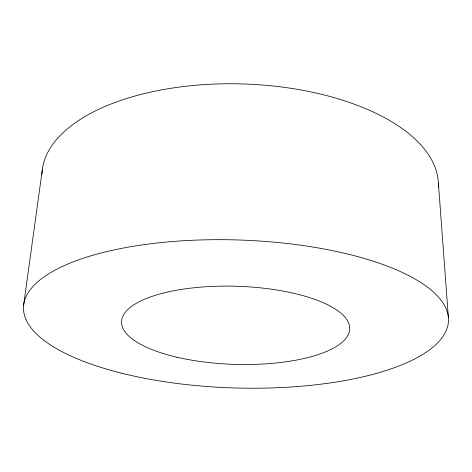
<?xml version="1.0" encoding="UTF-8"?>
<svg xmlns="http://www.w3.org/2000/svg" width="472" height="472" viewBox="0 0 472 472"><rect width="100%" height="100%" fill="white"/><g stroke="black" fill="none" stroke-linecap="round" stroke-linejoin="round"><path stroke-width="0.71" d="M23.606 305.366L42.273 170.062M448.4 317.591L438.234 181.042A198.287 96.247 1.8 0 0 237.351 83.821A198.287 96.247 1.8 0 0 41.984 174.28M438.364 183.165A198.287 96.247 1.8 0 1 438.329 187.39M121.888 373.269A212.612 74.016 1.8 0 0 448.3 323.007A212.612 74.016 1.8 0 0 137.753 245.576A212.612 74.016 1.8 0 0 121.888 373.269M177.171 357.257A114.135 39.07 1.8 0 0 349.693 329.037A114.135 39.07 1.8 0 0 180.003 289.643A114.135 39.07 1.8 0 0 177.171 357.257"/></g></svg>
